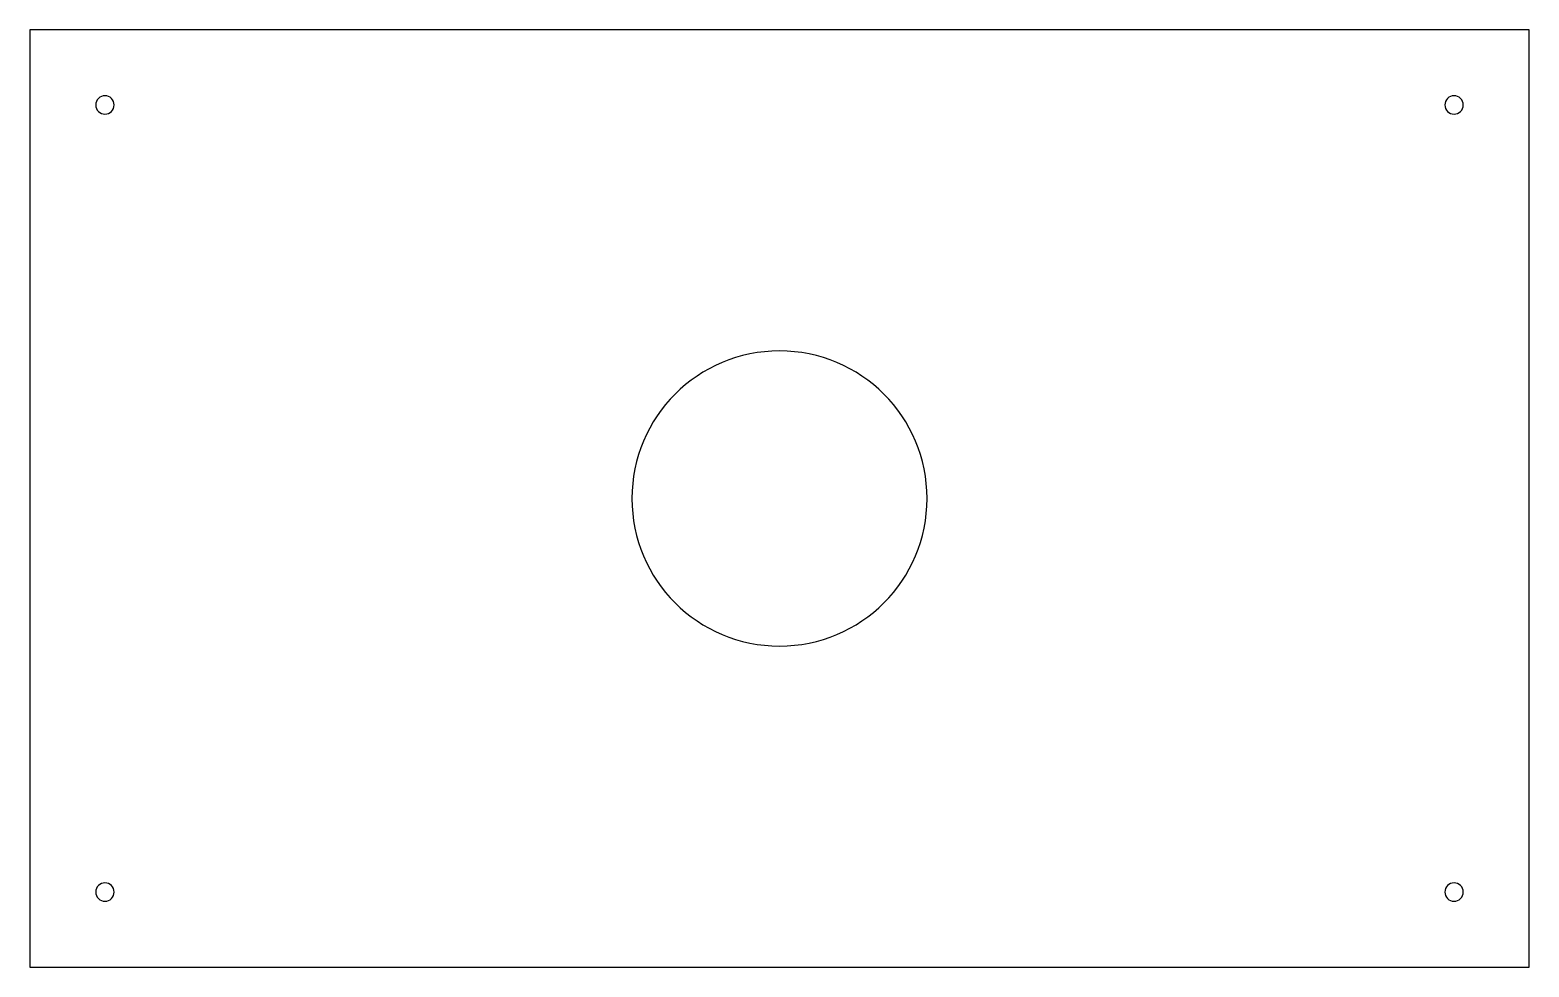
# Model space of a CAD drawing. Extents: x 1 to 9, y 1 to 6.
import ezdxf

# ---------------------------------------------------------------- set-up
doc = ezdxf.new("R2010")
doc.units = 0
doc.layers.add('1', color=7, linetype='CONTINUOUS')

msp = doc.modelspace()

# ---------------------------------------------------------------- linework, layer by layer
at = {"layer": '1', "color": 1, "linetype": 'CONTINUOUS'}
for p, q in [((9, 6), (1, 6)), ((1, 6), (1, 1)), ((9, 1), (9, 6)), ((1, 1), (9, 1))]:
    msp.add_line(p, q, dxfattribs=at)
for centre, radius, start, end in [((1.4, 5.6), 0.0492, 360, 180), ((8.6, 5.6), 0.0492, 360, 180), ((8.6, 5.6), 0.0492, 180, 360), ((1.4, 5.6), 0.0492, 180, 360), ((5, 3.5), 0.7874, 360, 180), ((5, 3.5), 0.7874, 180, 360), ((1.4, 1.4), 0.0492, 360, 180), ((8.6, 1.4), 0.0492, 360, 180), ((1.4, 1.4), 0.0492, 180, 360), ((8.6, 1.4), 0.0492, 180, 360)]:
    msp.add_arc(centre, radius, start, end, dxfattribs=at)

doc.saveas('drawing.dxf')
